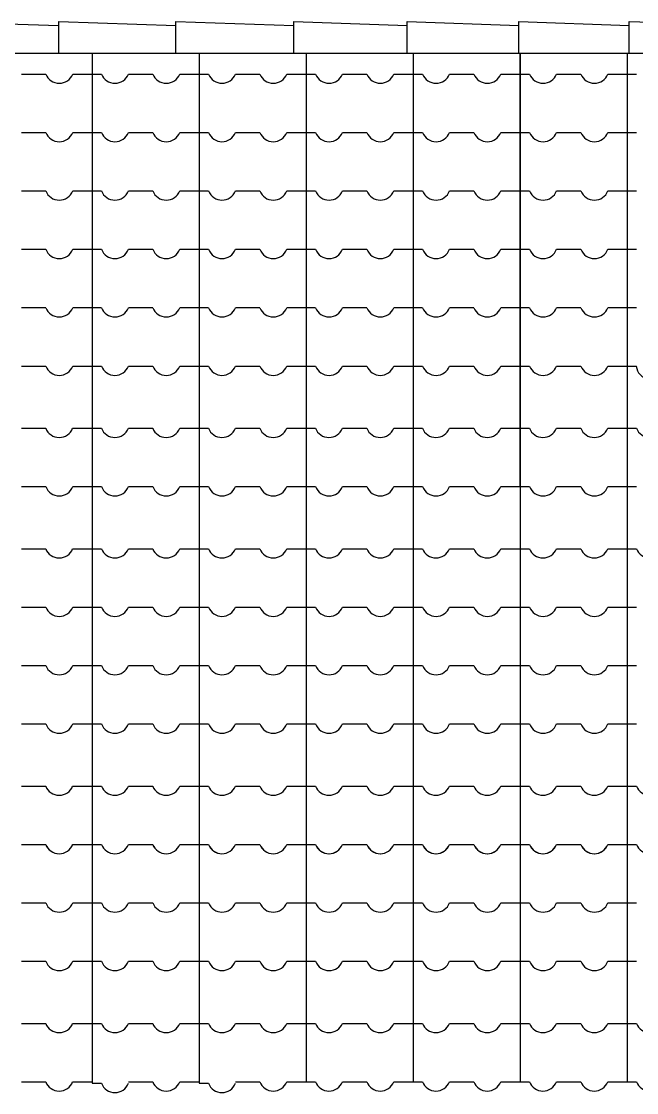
# Model space of a CAD drawing. Extents: x -29 to 75, y 16 to 65.
# Drawn here: x -14.983 to -13.719, y 55.57 to 57.77 of the extents above; entities that cross this region are included whole.
import ezdxf

# ---------------------------------------------------------------- set-up
doc = ezdxf.new("R2010")
doc.units = 0
doc.header["$MEASUREMENT"] = 0
doc.layers.add('CORTE', color=244, linetype='CONTINUOUS')
doc.layers.add('VISTAP', color=244, linetype='CONTINUOUS')

msp = doc.modelspace()

# ---------------------------------------------------------------- linework, layer by layer
at = {"layer": 'CORTE', "color": 1, "linetype": 'Continuous'}
for p, q in [((-14.8378, 57.7043), (-14.8378, 56.8144)), ((-14.6178, 57.7043), (-14.6178, 56.8144)), ((-14.3978, 57.7043), (-14.3978, 56.8144)), ((-14.1778, 57.7043), (-14.1778, 56.8144)), ((-13.9578, 57.7043), (-13.9578, 56.8144)), ((-13.9578, 57.7043), (-13.9578, 56.8144)), ((-13.9578, 57.7043), (-13.9578, 56.8144)), ((-13.9578, 57.7043), (-13.9578, 56.9421)), ((-13.7378, 57.7043), (-13.7378, 56.8144)), ((-14.9831, 57.6621), (-14.933, 57.6621)), ((-14.8776, 57.6621), (-14.8378, 57.6621)), ((-14.8378, 57.6621), (-14.8185, 57.6621)), ((-14.7631, 57.6621), (-14.713, 57.6621)), ((-14.6576, 57.6621), (-14.6178, 57.6621)), ((-14.6178, 57.6621), (-14.5985, 57.6621)), ((-14.5431, 57.6621), (-14.493, 57.6621)), ((-14.4376, 57.6621), (-14.3978, 57.6621)), ((-14.3978, 57.6621), (-14.3785, 57.6621)), ((-14.3231, 57.6621), (-14.273, 57.6621)), ((-14.2176, 57.6621), (-14.1778, 57.6621)), ((-14.1778, 57.6621), (-14.1585, 57.6621)), ((-14.1031, 57.6621), (-14.053, 57.6621)), ((-13.9976, 57.6621), (-13.9578, 57.6621)), ((-13.9976, 57.6621), (-13.9578, 57.6621)), ((-13.9578, 57.6621), (-13.9385, 57.6621)), ((-13.8831, 57.6621), (-13.833, 57.6621)), ((-13.7776, 57.6621), (-13.7378, 57.6621)), ((-13.7378, 57.6621), (-13.7185, 57.6621)), ((-14.9831, 57.5421), (-14.933, 57.5421)), ((-14.8776, 57.5421), (-14.8378, 57.5421)), ((-14.8378, 57.5421), (-14.8185, 57.5421)), ((-14.7631, 57.5421), (-14.713, 57.5421)), ((-14.6576, 57.5421), (-14.6178, 57.5421)), ((-14.6178, 57.5421), (-14.5985, 57.5421)), ((-14.5431, 57.5421), (-14.493, 57.5421)), ((-14.4376, 57.5421), (-14.3978, 57.5421)), ((-14.3978, 57.5421), (-14.3785, 57.5421)), ((-14.3231, 57.5421), (-14.273, 57.5421)), ((-14.2176, 57.5421), (-14.1778, 57.5421)), ((-14.1778, 57.5421), (-14.1585, 57.5421)), ((-14.1031, 57.5421), (-14.053, 57.5421)), ((-13.9976, 57.5421), (-13.9578, 57.5421)), ((-13.9976, 57.5421), (-13.9578, 57.5421)), ((-13.9578, 57.5421), (-13.9385, 57.5421)), ((-13.8831, 57.5421), (-13.833, 57.5421)), ((-13.7776, 57.5421), (-13.7378, 57.5421)), ((-13.7378, 57.5421), (-13.7185, 57.5421)), ((-14.9831, 57.4221), (-14.933, 57.4221)), ((-14.8776, 57.4221), (-14.8378, 57.4221)), ((-14.8378, 57.4221), (-14.8185, 57.4221)), ((-14.7631, 57.4221), (-14.713, 57.4221)), ((-14.6576, 57.4221), (-14.6178, 57.4221)), ((-14.6178, 57.4221), (-14.5985, 57.4221)), ((-14.5431, 57.4221), (-14.493, 57.4221)), ((-14.4376, 57.4221), (-14.3978, 57.4221)), ((-14.3978, 57.4221), (-14.3785, 57.4221)), ((-14.3231, 57.4221), (-14.273, 57.4221)), ((-14.2176, 57.4221), (-14.1778, 57.4221)), ((-14.1778, 57.4221), (-14.1585, 57.4221)), ((-14.1031, 57.4221), (-14.053, 57.4221)), ((-13.9976, 57.4221), (-13.9578, 57.4221)), ((-13.9976, 57.4221), (-13.9578, 57.4221)), ((-13.9578, 57.4221), (-13.9385, 57.4221)), ((-13.8831, 57.4221), (-13.833, 57.4221)), ((-13.7776, 57.4221), (-13.7378, 57.4221)), ((-13.7378, 57.4221), (-13.7185, 57.4221)), ((-14.9831, 57.3021), (-14.933, 57.3021)), ((-14.8776, 57.3021), (-14.8378, 57.3021)), ((-14.8378, 57.3021), (-14.8185, 57.3021)), ((-14.7631, 57.3021), (-14.713, 57.3021)), ((-14.6576, 57.3021), (-14.6178, 57.3021)), ((-14.6178, 57.3021), (-14.5985, 57.3021)), ((-14.5431, 57.3021), (-14.493, 57.3021)), ((-14.4376, 57.3021), (-14.3978, 57.3021)), ((-14.3978, 57.3021), (-14.3785, 57.3021)), ((-14.3231, 57.3021), (-14.273, 57.3021)), ((-14.2176, 57.3021), (-14.1778, 57.3021)), ((-14.1778, 57.3021), (-14.1585, 57.3021)), ((-14.1031, 57.3021), (-14.053, 57.3021)), ((-13.9976, 57.3021), (-13.9578, 57.3021)), ((-13.9976, 57.3021), (-13.9578, 57.3021)), ((-13.9578, 57.3021), (-13.9385, 57.3021)), ((-13.8831, 57.3021), (-13.833, 57.3021)), ((-13.7776, 57.3021), (-13.7378, 57.3021)), ((-13.7378, 57.3021), (-13.7185, 57.3021)), ((-14.9831, 57.1821), (-14.933, 57.1821)), ((-14.8776, 57.1821), (-14.8378, 57.1821)), ((-14.8378, 57.1821), (-14.8185, 57.1821)), ((-14.7631, 57.1821), (-14.713, 57.1821)), ((-14.6576, 57.1821), (-14.6178, 57.1821)), ((-14.6178, 57.1821), (-14.5985, 57.1821)), ((-14.5431, 57.1821), (-14.493, 57.1821)), ((-14.4376, 57.1821), (-14.3978, 57.1821)), ((-14.3978, 57.1821), (-14.3785, 57.1821)), ((-14.3231, 57.1821), (-14.273, 57.1821)), ((-14.2176, 57.1821), (-14.1778, 57.1821)), ((-14.1778, 57.1821), (-14.1585, 57.1821)), ((-14.1031, 57.1821), (-14.053, 57.1821)), ((-13.9976, 57.1821), (-13.9578, 57.1821)), ((-13.9976, 57.1821), (-13.9578, 57.1821)), ((-13.9578, 57.1821), (-13.9385, 57.1821)), ((-13.8831, 57.1821), (-13.833, 57.1821)), ((-13.7776, 57.1821), (-13.7378, 57.1821)), ((-13.7378, 57.1821), (-13.7185, 57.1821)), ((-14.9831, 57.0621), (-14.933, 57.0621)), ((-14.8776, 57.0621), (-14.8378, 57.0621)), ((-14.8378, 57.0621), (-14.8185, 57.0621)), ((-14.7631, 57.0621), (-14.713, 57.0621)), ((-14.6576, 57.0621), (-14.6178, 57.0621)), ((-14.6178, 57.0621), (-14.5985, 57.0621)), ((-14.5431, 57.0621), (-14.493, 57.0621)), ((-14.4376, 57.0621), (-14.3978, 57.0621)), ((-14.3978, 57.0621), (-14.3785, 57.0621)), ((-14.3231, 57.0621), (-14.273, 57.0621)), ((-14.2176, 57.0621), (-14.1778, 57.0621)), ((-14.1778, 57.0621), (-14.1585, 57.0621)), ((-14.1031, 57.0621), (-14.053, 57.0621)), ((-13.9976, 57.0621), (-13.9578, 57.0621)), ((-13.9976, 57.0621), (-13.9578, 57.0621)), ((-13.9578, 57.0621), (-13.9385, 57.0621)), ((-13.8831, 57.0621), (-13.833, 57.0621)), ((-13.7776, 57.0621), (-13.7378, 57.0621)), ((-13.7378, 57.0621), (-13.7185, 57.0621)), ((-14.9833, 56.9344), (-14.9332, 56.9344)), ((-14.8778, 56.9344), (-14.838, 56.9344)), ((-14.838, 56.9344), (-14.8187, 56.9344)), ((-14.7633, 56.9344), (-14.7132, 56.9344)), ((-14.6578, 56.9344), (-14.618, 56.9344)), ((-14.618, 56.9344), (-14.5987, 56.9344)), ((-14.5433, 56.9344), (-14.4932, 56.9344)), ((-14.4378, 56.9344), (-14.398, 56.9344)), ((-14.398, 56.9344), (-14.3787, 56.9344)), ((-14.3233, 56.9344), (-14.2732, 56.9344)), ((-14.2178, 56.9344), (-14.178, 56.9344)), ((-14.178, 56.9344), (-14.1587, 56.9344)), ((-14.1033, 56.9344), (-14.0532, 56.9344)), ((-13.9978, 56.9344), (-13.958, 56.9344)), ((-13.9978, 56.9344), (-13.958, 56.9344)), ((-13.958, 56.9344), (-13.9387, 56.9344)), ((-13.8833, 56.9344), (-13.8332, 56.9344)), ((-13.7778, 56.9344), (-13.738, 56.9344)), ((-13.738, 56.9344), (-13.7187, 56.9344)), ((-14.9831, 56.8144), (-14.933, 56.8144)), ((-14.9831, 56.8144), (-14.933, 56.8144)), ((-14.9831, 56.8144), (-14.933, 56.8144)), ((-14.8776, 56.8144), (-14.8378, 56.8144)), ((-14.8776, 56.8144), (-14.8378, 56.8144)), ((-14.8776, 56.8144), (-14.8378, 56.8144)), ((-14.8776, 56.8144), (-14.8378, 56.8144)), ((-14.8776, 56.8144), (-14.8378, 56.8144)), ((-14.8378, 56.8144), (-14.8378, 56.0792)), ((-14.8378, 56.8144), (-14.8185, 56.8144)), ((-14.8378, 56.8144), (-14.8185, 56.8144)), ((-14.7631, 56.8144), (-14.713, 56.8144)), ((-14.7631, 56.8144), (-14.713, 56.8144)), ((-14.7631, 56.8144), (-14.713, 56.8144)), ((-14.6576, 56.8144), (-14.6178, 56.8144)), ((-14.6576, 56.8144), (-14.6178, 56.8144)), ((-14.6576, 56.8144), (-14.6178, 56.8144)), ((-14.6576, 56.8144), (-14.6178, 56.8144)), ((-14.6576, 56.8144), (-14.6178, 56.8144)), ((-14.6178, 56.8144), (-14.6178, 56.0792)), ((-14.6178, 56.8144), (-14.5985, 56.8144)), ((-14.6178, 56.8144), (-14.5985, 56.8144)), ((-14.5431, 56.8144), (-14.493, 56.8144)), ((-14.5431, 56.8144), (-14.493, 56.8144)), ((-14.5431, 56.8144), (-14.493, 56.8144)), ((-14.4376, 56.8144), (-14.3978, 56.8144)), ((-14.4376, 56.8144), (-14.3978, 56.8144)), ((-14.4376, 56.8144), (-14.3978, 56.8144)), ((-14.4376, 56.8144), (-14.3978, 56.8144)), ((-14.4376, 56.8144), (-14.3978, 56.8144)), ((-14.3978, 56.8144), (-14.3978, 56.0792)), ((-14.3978, 56.8144), (-14.3785, 56.8144)), ((-14.3978, 56.8144), (-14.3785, 56.8144)), ((-14.3978, 56.8144), (-14.3785, 56.8144)), ((-14.3978, 56.8144), (-14.3785, 56.8144)), ((-14.3978, 56.8144), (-14.3785, 56.8144)), ((-14.3231, 56.8144), (-14.273, 56.8144)), ((-14.3231, 56.8144), (-14.273, 56.8144)), ((-14.3231, 56.8144), (-14.273, 56.8144)), ((-14.2176, 56.8144), (-14.1778, 56.8144)), ((-14.2176, 56.8144), (-14.1778, 56.8144)), ((-14.2176, 56.8144), (-14.1778, 56.8144)), ((-14.1778, 56.8144), (-14.1778, 56.0792)), ((-14.1778, 56.8144), (-14.1585, 56.8144)), ((-14.1778, 56.8144), (-14.1585, 56.8144)), ((-14.1778, 56.8144), (-14.1585, 56.8144)), ((-14.1031, 56.8144), (-14.053, 56.8144)), ((-13.9976, 56.8144), (-13.9578, 56.8144)), ((-13.9976, 56.8144), (-13.9578, 56.8144)), ((-13.9976, 56.8144), (-13.9578, 56.8144)), ((-13.9976, 56.8144), (-13.9578, 56.8144)), ((-13.9976, 56.8144), (-13.9578, 56.8144)), ((-13.9976, 56.8144), (-13.9578, 56.8144)), ((-13.9976, 56.8144), (-13.9578, 56.8144)), ((-13.9578, 56.8144), (-13.9578, 56.0792)), ((-13.9578, 56.8144), (-13.9385, 56.8144)), ((-13.9578, 56.8144), (-13.9385, 56.8144)), ((-13.9578, 56.8144), (-13.9385, 56.8144)), ((-13.8831, 56.8144), (-13.833, 56.8144)), ((-13.8831, 56.8144), (-13.833, 56.8144)), ((-13.7776, 56.8144), (-13.7378, 56.8144)), ((-13.7776, 56.8144), (-13.7378, 56.8144)), ((-13.7378, 56.8144), (-13.7378, 56.0792)), ((-13.7378, 56.8144), (-13.7185, 56.8144)), ((-13.7378, 56.8144), (-13.7185, 56.8144)), ((-14.9833, 56.6868), (-14.9332, 56.6868)), ((-14.8778, 56.6868), (-14.838, 56.6868)), ((-14.838, 56.6868), (-14.8187, 56.6868)), ((-14.7633, 56.6868), (-14.7132, 56.6868)), ((-14.6578, 56.6868), (-14.618, 56.6868)), ((-14.618, 56.6868), (-14.5987, 56.6868)), ((-14.5433, 56.6868), (-14.4932, 56.6868)), ((-14.4378, 56.6868), (-14.398, 56.6868)), ((-14.398, 56.6868), (-14.3787, 56.6868)), ((-14.3233, 56.6868), (-14.2732, 56.6868)), ((-14.2178, 56.6868), (-14.178, 56.6868)), ((-14.178, 56.6868), (-14.1587, 56.6868)), ((-14.1033, 56.6868), (-14.0532, 56.6868)), ((-13.9978, 56.6868), (-13.958, 56.6868)), ((-13.9978, 56.6868), (-13.958, 56.6868)), ((-13.9978, 56.6868), (-13.958, 56.6868)), ((-13.958, 56.6868), (-13.9387, 56.6868)), ((-13.9578, 56.6887), (-13.9578, 56.0792)), ((-13.8833, 56.6868), (-13.8332, 56.6868)), ((-13.7778, 56.6868), (-13.738, 56.6868)), ((-13.738, 56.6868), (-13.7187, 56.6868)), ((-14.9831, 56.5668), (-14.933, 56.5668)), ((-14.9831, 56.5668), (-14.933, 56.5668)), ((-14.8776, 56.5668), (-14.8378, 56.5668)), ((-14.8776, 56.5668), (-14.8378, 56.5668)), ((-14.8378, 56.5668), (-14.8185, 56.5668)), ((-14.8378, 56.5668), (-14.8185, 56.5668)), ((-14.7631, 56.5668), (-14.713, 56.5668)), ((-14.7631, 56.5668), (-14.713, 56.5668)), ((-14.6576, 56.5668), (-14.6178, 56.5668)), ((-14.6576, 56.5668), (-14.6178, 56.5668)), ((-14.6178, 56.5668), (-14.5985, 56.5668)), ((-14.6178, 56.5668), (-14.5985, 56.5668)), ((-14.5431, 56.5668), (-14.493, 56.5668)), ((-14.5431, 56.5668), (-14.493, 56.5668)), ((-14.4376, 56.5668), (-14.3978, 56.5668)), ((-14.4376, 56.5668), (-14.3978, 56.5668)), ((-14.3978, 56.5668), (-14.3785, 56.5668)), ((-14.3978, 56.5668), (-14.3785, 56.5668)), ((-14.3231, 56.5668), (-14.273, 56.5668)), ((-14.3231, 56.5668), (-14.273, 56.5668)), ((-14.2176, 56.5668), (-14.1778, 56.5668)), ((-14.2176, 56.5668), (-14.1778, 56.5668)), ((-14.1778, 56.5668), (-14.1585, 56.5668)), ((-14.1778, 56.5668), (-14.1585, 56.5668)), ((-14.1031, 56.5668), (-14.053, 56.5668)), ((-14.1031, 56.5668), (-14.053, 56.5668)), ((-13.9976, 56.5668), (-13.9578, 56.5668)), ((-13.9976, 56.5668), (-13.9578, 56.5668)), ((-13.9976, 56.5668), (-13.9578, 56.5668)), ((-13.9976, 56.5668), (-13.9578, 56.5668)), ((-13.9976, 56.5668), (-13.9578, 56.5668)), ((-13.9976, 56.5668), (-13.9578, 56.5668)), ((-13.9578, 56.5668), (-13.9385, 56.5668)), ((-13.9578, 56.5668), (-13.9385, 56.5668)), ((-13.9578, 56.5668), (-13.9385, 56.5668)), ((-13.9578, 56.5668), (-13.9385, 56.5668)), ((-13.9578, 56.5668), (-13.9385, 56.5668)), ((-13.9578, 56.5668), (-13.9385, 56.5668)), ((-13.8831, 56.5668), (-13.833, 56.5668)), ((-13.8831, 56.5668), (-13.833, 56.5668)), ((-13.7776, 56.5668), (-13.7378, 56.5668)), ((-13.7776, 56.5668), (-13.7378, 56.5668)), ((-13.7378, 56.5668), (-13.7185, 56.5668)), ((-13.7378, 56.5668), (-13.7185, 56.5668)), ((-14.9831, 56.4468), (-14.933, 56.4468)), ((-14.8776, 56.4468), (-14.8378, 56.4468)), ((-14.8378, 56.4468), (-14.8185, 56.4468)), ((-14.7631, 56.4468), (-14.713, 56.4468)), ((-14.6576, 56.4468), (-14.6178, 56.4468)), ((-14.6178, 56.4468), (-14.5985, 56.4468)), ((-14.5431, 56.4468), (-14.493, 56.4468)), ((-14.4376, 56.4468), (-14.3978, 56.4468)), ((-14.3978, 56.4468), (-14.3785, 56.4468)), ((-14.3231, 56.4468), (-14.273, 56.4468)), ((-14.2176, 56.4468), (-14.1778, 56.4468)), ((-14.1778, 56.4468), (-14.1585, 56.4468)), ((-14.1031, 56.4468), (-14.053, 56.4468)), ((-13.9976, 56.4468), (-13.9578, 56.4468)), ((-13.9976, 56.4468), (-13.9578, 56.4468)), ((-13.9976, 56.4468), (-13.9578, 56.4468)), ((-13.9578, 56.4468), (-13.9385, 56.4468)), ((-13.9578, 56.4468), (-13.9385, 56.4468)), ((-13.9578, 56.4468), (-13.9385, 56.4468)), ((-13.8831, 56.4468), (-13.833, 56.4468)), ((-13.7776, 56.4468), (-13.7378, 56.4468)), ((-13.7378, 56.4468), (-13.7185, 56.4468)), ((-14.9831, 56.3268), (-14.933, 56.3268)), ((-14.8776, 56.3268), (-14.8378, 56.3268)), ((-14.8378, 56.3268), (-14.8185, 56.3268)), ((-14.7631, 56.3268), (-14.713, 56.3268)), ((-14.6576, 56.3268), (-14.6178, 56.3268)), ((-14.6178, 56.3268), (-14.5985, 56.3268)), ((-14.5431, 56.3268), (-14.493, 56.3268)), ((-14.4376, 56.3268), (-14.3978, 56.3268)), ((-14.3978, 56.3268), (-14.3785, 56.3268)), ((-14.3231, 56.3268), (-14.273, 56.3268)), ((-14.2176, 56.3268), (-14.1778, 56.3268)), ((-14.1778, 56.3268), (-14.1585, 56.3268)), ((-14.1031, 56.3268), (-14.053, 56.3268)), ((-13.9976, 56.3268), (-13.9578, 56.3268)), ((-13.9976, 56.3268), (-13.9578, 56.3268)), ((-13.9976, 56.3268), (-13.9578, 56.3268)), ((-13.9578, 56.3268), (-13.9385, 56.3268)), ((-13.9578, 56.3268), (-13.9385, 56.3268)), ((-13.9578, 56.3268), (-13.9385, 56.3268)), ((-13.8831, 56.3268), (-13.833, 56.3268)), ((-13.7776, 56.3268), (-13.7378, 56.3268)), ((-13.7378, 56.3268), (-13.7185, 56.3268)), ((-14.9833, 56.1992), (-14.9332, 56.1992)), ((-14.8778, 56.1992), (-14.838, 56.1992)), ((-14.838, 56.1992), (-14.8187, 56.1992)), ((-14.7633, 56.1992), (-14.7132, 56.1992)), ((-14.6578, 56.1992), (-14.618, 56.1992)), ((-14.618, 56.1992), (-14.5987, 56.1992)), ((-14.5433, 56.1992), (-14.4932, 56.1992)), ((-14.4378, 56.1992), (-14.398, 56.1992)), ((-14.398, 56.1992), (-14.3787, 56.1992)), ((-14.3233, 56.1992), (-14.2732, 56.1992)), ((-14.2178, 56.1992), (-14.178, 56.1992)), ((-14.178, 56.1992), (-14.1587, 56.1992)), ((-14.1033, 56.1992), (-14.0532, 56.1992)), ((-13.9978, 56.1992), (-13.958, 56.1992)), ((-13.9978, 56.1992), (-13.958, 56.1992)), ((-13.9978, 56.1992), (-13.958, 56.1992)), ((-13.958, 56.1992), (-13.9387, 56.1992)), ((-13.958, 56.1992), (-13.9387, 56.1992)), ((-13.958, 56.1992), (-13.9387, 56.1992)), ((-13.8833, 56.1992), (-13.8332, 56.1992)), ((-13.7778, 56.1992), (-13.738, 56.1992)), ((-13.738, 56.1992), (-13.7187, 56.1992)), ((-14.9833, 56.0792), (-14.9332, 56.0792)), ((-14.9831, 56.0792), (-14.933, 56.0792)), ((-14.8778, 56.0792), (-14.838, 56.0792)), ((-14.8776, 56.0792), (-14.8378, 56.0792)), ((-14.838, 56.0792), (-14.8187, 56.0792)), ((-14.8378, 56.0792), (-14.8185, 56.0792)), ((-14.8378, 56.0792), (-14.8378, 55.5916)), ((-14.7633, 56.0792), (-14.7132, 56.0792)), ((-14.7631, 56.0792), (-14.713, 56.0792)), ((-14.6578, 56.0792), (-14.618, 56.0792)), ((-14.6576, 56.0792), (-14.6178, 56.0792)), ((-14.618, 56.0792), (-14.5987, 56.0792)), ((-14.6178, 56.0792), (-14.5985, 56.0792)), ((-14.6178, 56.0792), (-14.6178, 55.5916)), ((-14.5433, 56.0792), (-14.4932, 56.0792)), ((-14.5431, 56.0792), (-14.493, 56.0792)), ((-14.4378, 56.0792), (-14.398, 56.0792)), ((-14.4376, 56.0792), (-14.3978, 56.0792)), ((-14.398, 56.0792), (-14.3787, 56.0792)), ((-14.3978, 56.0792), (-14.3785, 56.0792)), ((-14.3978, 56.0792), (-14.3978, 55.5916)), ((-14.3233, 56.0792), (-14.2732, 56.0792)), ((-14.3231, 56.0792), (-14.273, 56.0792)), ((-14.2178, 56.0792), (-14.178, 56.0792)), ((-14.2176, 56.0792), (-14.1778, 56.0792)), ((-14.178, 56.0792), (-14.1587, 56.0792)), ((-14.1778, 56.0792), (-14.1585, 56.0792)), ((-14.1778, 56.0792), (-14.1778, 55.5916)), ((-14.1033, 56.0792), (-14.0532, 56.0792)), ((-14.1031, 56.0792), (-14.053, 56.0792)), ((-13.9978, 56.0792), (-13.958, 56.0792)), ((-13.9978, 56.0792), (-13.958, 56.0792)), ((-13.9978, 56.0792), (-13.958, 56.0792)), ((-13.9976, 56.0792), (-13.9578, 56.0792)), ((-13.9976, 56.0792), (-13.9578, 56.0792)), ((-13.9976, 56.0792), (-13.9578, 56.0792)), ((-13.958, 56.0792), (-13.9387, 56.0792)), ((-13.958, 56.0792), (-13.9387, 56.0792)), ((-13.958, 56.0792), (-13.9387, 56.0792)), ((-13.9578, 56.0792), (-13.9385, 56.0792)), ((-13.9578, 56.0792), (-13.9385, 56.0792)), ((-13.9578, 56.0792), (-13.9385, 56.0792)), ((-13.9578, 56.0792), (-13.9578, 55.5916)), ((-13.9578, 56.0792), (-13.9578, 55.5916)), ((-13.9578, 56.0792), (-13.9578, 55.5916)), ((-13.8833, 56.0792), (-13.8332, 56.0792)), ((-13.8831, 56.0792), (-13.833, 56.0792)), ((-13.7778, 56.0792), (-13.738, 56.0792)), ((-13.7776, 56.0792), (-13.7378, 56.0792)), ((-13.738, 56.0792), (-13.7187, 56.0792)), ((-13.7378, 56.0792), (-13.7185, 56.0792)), ((-13.7378, 56.0792), (-13.7378, 55.5916)), ((-14.8378, 55.9914), (-14.8378, 55.5885)), ((-14.6178, 55.9914), (-14.6178, 55.5885)), ((-14.3978, 55.9914), (-14.3978, 55.5916)), ((-14.1778, 55.9914), (-14.1778, 55.5916)), ((-14.9831, 55.9592), (-14.933, 55.9592)), ((-14.8776, 55.9592), (-14.8378, 55.9592)), ((-14.8378, 55.9592), (-14.8185, 55.9592)), ((-14.7631, 55.9592), (-14.713, 55.9592)), ((-14.6576, 55.9592), (-14.6178, 55.9592)), ((-14.6178, 55.9592), (-14.5985, 55.9592)), ((-14.5431, 55.9592), (-14.493, 55.9592)), ((-14.4376, 55.9592), (-14.3978, 55.9592)), ((-14.3978, 55.9592), (-14.3785, 55.9592)), ((-14.3231, 55.9592), (-14.273, 55.9592)), ((-14.2176, 55.9592), (-14.1778, 55.9592)), ((-14.1778, 55.9592), (-14.1585, 55.9592)), ((-14.1031, 55.9592), (-14.053, 55.9592)), ((-13.9976, 55.9592), (-13.9578, 55.9592)), ((-13.9976, 55.9592), (-13.9578, 55.9592)), ((-13.9976, 55.9592), (-13.9578, 55.9592)), ((-13.9578, 55.9592), (-13.9385, 55.9592)), ((-13.9578, 55.9592), (-13.9385, 55.9592)), ((-13.9578, 55.9592), (-13.9385, 55.9592)), ((-13.8831, 55.9592), (-13.833, 55.9592)), ((-13.7776, 55.9592), (-13.7378, 55.9592)), ((-13.7378, 55.9592), (-13.7185, 55.9592)), ((-14.9831, 55.8392), (-14.933, 55.8392)), ((-14.8776, 55.8392), (-14.8378, 55.8392)), ((-14.8378, 55.8392), (-14.8185, 55.8392)), ((-14.7631, 55.8392), (-14.713, 55.8392)), ((-14.6576, 55.8392), (-14.6178, 55.8392)), ((-14.6178, 55.8392), (-14.5985, 55.8392)), ((-14.5431, 55.8392), (-14.493, 55.8392)), ((-14.4376, 55.8392), (-14.3978, 55.8392)), ((-14.3978, 55.8392), (-14.3785, 55.8392)), ((-14.3231, 55.8392), (-14.273, 55.8392)), ((-14.2176, 55.8392), (-14.1778, 55.8392)), ((-14.1778, 55.8392), (-14.1585, 55.8392)), ((-14.1031, 55.8392), (-14.053, 55.8392)), ((-13.9976, 55.8392), (-13.9578, 55.8392)), ((-13.9976, 55.8392), (-13.9578, 55.8392)), ((-13.9976, 55.8392), (-13.9578, 55.8392)), ((-13.9578, 55.8392), (-13.9385, 55.8392)), ((-13.9578, 55.8392), (-13.9385, 55.8392)), ((-13.9578, 55.8392), (-13.9385, 55.8392)), ((-13.8831, 55.8392), (-13.833, 55.8392)), ((-13.7776, 55.8392), (-13.7378, 55.8392)), ((-13.7378, 55.8392), (-13.7185, 55.8392)), ((-14.9833, 55.7116), (-14.9332, 55.7116)), ((-14.8778, 55.7116), (-14.838, 55.7116)), ((-14.838, 55.7116), (-14.8187, 55.7116)), ((-14.7633, 55.7116), (-14.7132, 55.7116)), ((-14.6578, 55.7116), (-14.618, 55.7116)), ((-14.618, 55.7116), (-14.5987, 55.7116)), ((-14.5433, 55.7116), (-14.4932, 55.7116)), ((-14.4378, 55.7116), (-14.398, 55.7116)), ((-14.398, 55.7116), (-14.3787, 55.7116)), ((-14.3233, 55.7116), (-14.2732, 55.7116)), ((-14.2178, 55.7116), (-14.178, 55.7116)), ((-14.178, 55.7116), (-14.1587, 55.7116)), ((-14.1033, 55.7116), (-14.0532, 55.7116)), ((-13.9978, 55.7116), (-13.958, 55.7116)), ((-13.9978, 55.7116), (-13.958, 55.7116)), ((-13.9978, 55.7116), (-13.958, 55.7116)), ((-13.958, 55.7116), (-13.9387, 55.7116)), ((-13.958, 55.7116), (-13.9387, 55.7116)), ((-13.958, 55.7116), (-13.9387, 55.7116)), ((-13.8833, 55.7116), (-13.8332, 55.7116)), ((-13.7778, 55.7116), (-13.738, 55.7116)), ((-13.738, 55.7116), (-13.7187, 55.7116)), ((-14.9833, 55.5916), (-14.9332, 55.5916)), ((-14.8778, 55.5916), (-14.838, 55.5916)), ((-14.7633, 55.5916), (-14.7132, 55.5916)), ((-14.6578, 55.5916), (-14.618, 55.5916)), ((-14.5433, 55.5916), (-14.4932, 55.5916)), ((-14.4378, 55.5916), (-14.398, 55.5916)), ((-14.398, 55.5916), (-14.3787, 55.5916)), ((-14.3233, 55.5916), (-14.2732, 55.5916)), ((-14.2178, 55.5916), (-14.178, 55.5916)), ((-14.178, 55.5916), (-14.1587, 55.5916)), ((-14.1033, 55.5916), (-14.0532, 55.5916)), ((-13.9978, 55.5916), (-13.958, 55.5916)), ((-13.958, 55.5916), (-13.9387, 55.5916)), ((-13.8833, 55.5916), (-13.8332, 55.5916)), ((-13.7778, 55.5916), (-13.738, 55.5916)), ((-13.7382, 55.5916), (-13.7189, 55.5916)), ((-14.838, 55.5885), (-14.8187, 55.5885)), ((-14.618, 55.5885), (-14.5987, 55.5885))]:
    msp.add_line(p, q, dxfattribs=at)
for centre, radius, start, end in [((-14.9053, 57.6727), 0.0297, 201.0517, 338.9483), ((-14.7908, 57.6727), 0.0297, 201.0517, 338.9483), ((-14.6853, 57.6727), 0.0297, 201.0517, 338.9483), ((-14.5708, 57.6727), 0.0297, 201.0517, 338.9483), ((-14.4653, 57.6727), 0.0297, 201.0517, 338.9483), ((-14.3508, 57.6727), 0.0297, 201.0517, 338.9483), ((-14.2453, 57.6727), 0.0297, 201.0517, 338.9483), ((-14.1308, 57.6727), 0.0297, 201.0517, 338.9483), ((-14.0253, 57.6727), 0.0297, 201.0517, 338.9483), ((-13.9108, 57.6727), 0.0297, 201.0517, 338.9483), ((-13.8053, 57.6727), 0.0297, 201.0517, 338.9483), ((-14.9053, 57.5527), 0.0297, 201.0517, 338.9483), ((-14.7908, 57.5527), 0.0297, 201.0517, 338.9483), ((-14.6853, 57.5527), 0.0297, 201.0517, 338.9483), ((-14.5708, 57.5527), 0.0297, 201.0517, 338.9483), ((-14.4653, 57.5527), 0.0297, 201.0517, 338.9483), ((-14.3508, 57.5527), 0.0297, 201.0517, 338.9483), ((-14.2453, 57.5527), 0.0297, 201.0517, 338.9483), ((-14.1308, 57.5527), 0.0297, 201.0517, 338.9483), ((-14.0253, 57.5527), 0.0297, 201.0517, 338.9483), ((-13.9108, 57.5527), 0.0297, 201.0517, 338.9483), ((-13.8053, 57.5527), 0.0297, 201.0517, 338.9483), ((-14.9053, 57.4327), 0.0297, 201.0517, 338.9483), ((-14.7908, 57.4327), 0.0297, 201.0517, 338.9483), ((-14.6853, 57.4327), 0.0297, 201.0517, 338.9483), ((-14.5708, 57.4327), 0.0297, 201.0517, 338.9483), ((-14.4653, 57.4327), 0.0297, 201.0517, 338.9483), ((-14.3508, 57.4327), 0.0297, 201.0517, 338.9483), ((-14.2453, 57.4327), 0.0297, 201.0517, 338.9483), ((-14.1308, 57.4327), 0.0297, 201.0517, 338.9483), ((-14.0253, 57.4327), 0.0297, 201.0517, 338.9483), ((-13.9108, 57.4327), 0.0297, 201.0517, 338.9483), ((-13.8053, 57.4327), 0.0297, 201.0517, 338.9483), ((-14.9053, 57.3127), 0.0297, 201.0517, 338.9483), ((-14.7908, 57.3127), 0.0297, 201.0517, 338.9483), ((-14.6853, 57.3127), 0.0297, 201.0517, 338.9483), ((-14.5708, 57.3127), 0.0297, 201.0517, 338.9483), ((-14.4653, 57.3127), 0.0297, 201.0517, 338.9483), ((-14.3508, 57.3127), 0.0297, 201.0517, 338.9483), ((-14.2453, 57.3127), 0.0297, 201.0517, 338.9483), ((-14.1308, 57.3127), 0.0297, 201.0517, 338.9483), ((-14.0253, 57.3127), 0.0297, 201.0517, 338.9483), ((-13.9108, 57.3127), 0.0297, 201.0517, 338.9483), ((-13.8053, 57.3127), 0.0297, 201.0517, 338.9483), ((-14.9053, 57.1927), 0.0297, 201.0517, 338.9483), ((-14.7908, 57.1927), 0.0297, 201.0517, 338.9483), ((-14.6853, 57.1927), 0.0297, 201.0517, 338.9483), ((-14.5708, 57.1927), 0.0297, 201.0517, 338.9483), ((-14.4653, 57.1927), 0.0297, 201.0517, 338.9483), ((-14.3508, 57.1927), 0.0297, 201.0517, 338.9483), ((-14.2453, 57.1927), 0.0297, 201.0517, 338.9483), ((-14.1308, 57.1927), 0.0297, 201.0517, 338.9483), ((-14.0253, 57.1927), 0.0297, 201.0517, 338.9483), ((-13.9108, 57.1927), 0.0297, 201.0517, 338.9483), ((-13.8053, 57.1927), 0.0297, 201.0517, 338.9483), ((-14.9053, 57.0727), 0.0297, 201.0517, 338.9483), ((-14.7908, 57.0727), 0.0297, 201.0517, 338.9483), ((-14.6853, 57.0727), 0.0297, 201.0517, 338.9483), ((-14.5708, 57.0727), 0.0297, 201.0517, 338.9483), ((-14.4653, 57.0727), 0.0297, 201.0517, 338.9483), ((-14.3508, 57.0727), 0.0297, 201.0517, 338.9483), ((-14.2453, 57.0727), 0.0297, 201.0517, 338.9483), ((-14.1308, 57.0727), 0.0297, 201.0517, 338.9483), ((-14.0253, 57.0727), 0.0297, 201.0517, 338.9483), ((-13.9108, 57.0727), 0.0297, 201.0517, 338.9483), ((-13.8053, 57.0727), 0.0297, 201.0517, 338.9483), ((-13.6903, 57.0644), 0.0289, 184.6744, 339.9327), ((-14.9055, 56.9451), 0.0297, 201.0517, 338.9483), ((-14.791, 56.9451), 0.0297, 201.0517, 338.9483), ((-14.6855, 56.9451), 0.0297, 201.0517, 338.9483), ((-14.571, 56.9451), 0.0297, 201.0517, 338.9483), ((-14.4655, 56.9451), 0.0297, 201.0517, 338.9483), ((-14.351, 56.9451), 0.0297, 201.0517, 338.9483), ((-14.2455, 56.9451), 0.0297, 201.0517, 338.9483), ((-14.131, 56.9451), 0.0297, 201.0517, 338.9483), ((-14.0255, 56.9451), 0.0297, 201.0517, 338.9483), ((-13.911, 56.9451), 0.0297, 201.0517, 338.9483), ((-13.8055, 56.9451), 0.0297, 201.0517, 338.9483), ((-13.691, 56.9451), 0.0297, 201.0517, 338.9483), ((-14.9053, 56.8251), 0.0297, 201.0517, 338.9483), ((-14.9053, 56.8251), 0.0297, 201.0517, 338.9483), ((-14.9053, 56.8251), 0.0297, 201.0517, 338.9483), ((-14.7908, 56.8251), 0.0297, 201.0517, 338.9483), ((-14.7908, 56.8251), 0.0297, 201.0517, 338.9483), ((-14.7908, 56.8251), 0.0297, 201.0517, 338.9483), ((-14.6853, 56.8251), 0.0297, 201.0517, 338.9483), ((-14.6853, 56.8251), 0.0297, 201.0517, 338.9483), ((-14.6853, 56.8251), 0.0297, 201.0517, 338.9483), ((-14.5708, 56.8251), 0.0297, 201.0517, 338.9483), ((-14.5708, 56.8251), 0.0297, 201.0517, 338.9483), ((-14.5708, 56.8251), 0.0297, 201.0517, 338.9483), ((-14.4653, 56.8251), 0.0297, 201.0517, 338.9483), ((-14.4653, 56.8251), 0.0297, 201.0517, 338.9483), ((-14.4653, 56.8251), 0.0297, 201.0517, 338.9483), ((-14.3508, 56.8251), 0.0297, 201.0517, 338.9483), ((-14.3508, 56.8251), 0.0297, 201.0517, 338.9483), ((-14.3508, 56.8251), 0.0297, 201.0517, 338.9483), ((-14.3508, 56.8251), 0.0297, 201.0517, 338.9483), ((-14.3508, 56.8251), 0.0297, 201.0517, 338.9483), ((-14.2453, 56.8251), 0.0297, 201.0517, 338.9483), ((-14.2453, 56.8251), 0.0297, 201.0517, 338.9483), ((-14.2453, 56.8251), 0.0297, 201.0517, 338.9483), ((-14.1308, 56.8251), 0.0297, 201.0517, 338.9483), ((-14.1308, 56.8251), 0.0297, 201.0517, 338.9483), ((-14.1308, 56.8251), 0.0297, 201.0517, 338.9483), ((-14.0253, 56.8251), 0.0297, 201.0517, 338.9483), ((-13.9108, 56.8251), 0.0297, 201.0517, 338.9483), ((-13.9108, 56.8251), 0.0297, 201.0517, 338.9483), ((-13.8053, 56.8251), 0.0297, 201.0517, 338.9483), ((-13.8053, 56.8251), 0.0297, 201.0517, 338.9483), ((-14.9055, 56.6975), 0.0297, 201.0517, 338.9483), ((-14.791, 56.6975), 0.0297, 201.0517, 338.9483), ((-14.6855, 56.6975), 0.0297, 201.0517, 338.9483), ((-14.571, 56.6975), 0.0297, 201.0517, 338.9483), ((-14.4655, 56.6975), 0.0297, 201.0517, 338.9483), ((-14.351, 56.6975), 0.0297, 201.0517, 338.9483), ((-14.2455, 56.6975), 0.0297, 201.0517, 338.9483), ((-14.131, 56.6975), 0.0297, 201.0517, 338.9483), ((-14.0255, 56.6975), 0.0297, 201.0517, 338.9483), ((-13.911, 56.6975), 0.0297, 201.0517, 338.9483), ((-13.8055, 56.6975), 0.0297, 201.0517, 338.9483), ((-13.691, 56.6975), 0.0297, 201.0517, 338.9483), ((-14.9053, 56.5775), 0.0297, 201.0517, 338.9483), ((-14.9053, 56.5775), 0.0297, 201.0517, 338.9483), ((-14.7908, 56.5775), 0.0297, 201.0517, 338.9483), ((-14.7908, 56.5775), 0.0297, 201.0517, 338.9483), ((-14.6853, 56.5775), 0.0297, 201.0517, 338.9483), ((-14.6853, 56.5775), 0.0297, 201.0517, 338.9483), ((-14.5708, 56.5775), 0.0297, 201.0517, 338.9483), ((-14.5708, 56.5775), 0.0297, 201.0517, 338.9483), ((-14.4653, 56.5775), 0.0297, 201.0517, 338.9483), ((-14.4653, 56.5775), 0.0297, 201.0517, 338.9483), ((-14.3508, 56.5775), 0.0297, 201.0517, 338.9483), ((-14.3508, 56.5775), 0.0297, 201.0517, 338.9483), ((-14.2453, 56.5775), 0.0297, 201.0517, 338.9483), ((-14.2453, 56.5775), 0.0297, 201.0517, 338.9483), ((-14.1308, 56.5775), 0.0297, 201.0517, 338.9483), ((-14.1308, 56.5775), 0.0297, 201.0517, 338.9483), ((-14.0253, 56.5775), 0.0297, 201.0517, 338.9483), ((-14.0253, 56.5775), 0.0297, 201.0517, 338.9483), ((-13.9108, 56.5775), 0.0297, 201.0517, 338.9483), ((-13.9108, 56.5775), 0.0297, 201.0517, 338.9483), ((-13.8053, 56.5775), 0.0297, 201.0517, 338.9483), ((-13.8053, 56.5775), 0.0297, 201.0517, 338.9483), ((-14.9053, 56.4575), 0.0297, 201.0517, 338.9483), ((-14.7908, 56.4575), 0.0297, 201.0517, 338.9483), ((-14.6853, 56.4575), 0.0297, 201.0517, 338.9483), ((-14.5708, 56.4575), 0.0297, 201.0517, 338.9483), ((-14.4653, 56.4575), 0.0297, 201.0517, 338.9483), ((-14.3508, 56.4575), 0.0297, 201.0517, 338.9483), ((-14.2453, 56.4575), 0.0297, 201.0517, 338.9483), ((-14.1308, 56.4575), 0.0297, 201.0517, 338.9483), ((-14.0253, 56.4575), 0.0297, 201.0517, 338.9483), ((-13.9108, 56.4575), 0.0297, 201.0517, 338.9483), ((-13.8053, 56.4575), 0.0297, 201.0517, 338.9483), ((-14.9053, 56.3375), 0.0297, 201.0517, 338.9483), ((-14.7908, 56.3375), 0.0297, 201.0517, 338.9483), ((-14.6853, 56.3375), 0.0297, 201.0517, 338.9483), ((-14.5708, 56.3375), 0.0297, 201.0517, 338.9483), ((-14.4653, 56.3375), 0.0297, 201.0517, 338.9483), ((-14.3508, 56.3375), 0.0297, 201.0517, 338.9483), ((-14.2453, 56.3375), 0.0297, 201.0517, 338.9483), ((-14.1308, 56.3375), 0.0297, 201.0517, 338.9483), ((-14.0253, 56.3375), 0.0297, 201.0517, 338.9483), ((-13.9108, 56.3375), 0.0297, 201.0517, 338.9483), ((-13.8053, 56.3375), 0.0297, 201.0517, 338.9483), ((-14.9055, 56.2099), 0.0297, 201.0517, 338.9483), ((-14.791, 56.2099), 0.0297, 201.0517, 338.9483), ((-14.6855, 56.2099), 0.0297, 201.0517, 338.9483), ((-14.571, 56.2099), 0.0297, 201.0517, 338.9483), ((-14.4655, 56.2099), 0.0297, 201.0517, 338.9483), ((-14.351, 56.2099), 0.0297, 201.0517, 338.9483), ((-14.2455, 56.2099), 0.0297, 201.0517, 338.9483), ((-14.131, 56.2099), 0.0297, 201.0517, 338.9483), ((-14.0255, 56.2099), 0.0297, 201.0517, 338.9483), ((-13.911, 56.2099), 0.0297, 201.0517, 338.9483), ((-13.8055, 56.2099), 0.0297, 201.0517, 338.9483), ((-13.691, 56.2099), 0.0297, 201.0517, 338.9483), ((-14.9055, 56.0899), 0.0297, 201.0517, 338.9483), ((-14.9053, 56.0899), 0.0297, 201.0517, 338.9483), ((-14.791, 56.0899), 0.0297, 201.0517, 338.9483), ((-14.7908, 56.0899), 0.0297, 201.0517, 338.9483), ((-14.6855, 56.0899), 0.0297, 201.0517, 338.9483), ((-14.6853, 56.0899), 0.0297, 201.0517, 338.9483), ((-14.571, 56.0899), 0.0297, 201.0517, 338.9483), ((-14.5708, 56.0899), 0.0297, 201.0517, 338.9483), ((-14.4655, 56.0899), 0.0297, 201.0517, 338.9483), ((-14.4653, 56.0899), 0.0297, 201.0517, 338.9483), ((-14.351, 56.0899), 0.0297, 201.0517, 338.9483), ((-14.3508, 56.0899), 0.0297, 201.0517, 338.9483), ((-14.2455, 56.0899), 0.0297, 201.0517, 338.9483), ((-14.2453, 56.0899), 0.0297, 201.0517, 338.9483), ((-14.131, 56.0899), 0.0297, 201.0517, 338.9483), ((-14.1308, 56.0899), 0.0297, 201.0517, 338.9483), ((-14.0255, 56.0899), 0.0297, 201.0517, 338.9483), ((-14.0253, 56.0899), 0.0297, 201.0517, 338.9483), ((-13.911, 56.0899), 0.0297, 201.0517, 338.9483), ((-13.9108, 56.0899), 0.0297, 201.0517, 338.9483), ((-13.8055, 56.0899), 0.0297, 201.0517, 338.9483), ((-13.8053, 56.0899), 0.0297, 201.0517, 338.9483), ((-13.691, 56.0899), 0.0297, 201.0517, 338.9483), ((-14.9053, 55.9699), 0.0297, 201.0517, 338.9483), ((-14.7908, 55.9699), 0.0297, 201.0517, 338.9483), ((-14.6853, 55.9699), 0.0297, 201.0517, 338.9483), ((-14.5708, 55.9699), 0.0297, 201.0517, 338.9483), ((-14.4653, 55.9699), 0.0297, 201.0517, 338.9483), ((-14.3508, 55.9699), 0.0297, 201.0517, 338.9483), ((-14.2453, 55.9699), 0.0297, 201.0517, 338.9483), ((-14.1308, 55.9699), 0.0297, 201.0517, 338.9483), ((-14.0253, 55.9699), 0.0297, 201.0517, 338.9483), ((-13.9108, 55.9699), 0.0297, 201.0517, 338.9483), ((-13.8053, 55.9699), 0.0297, 201.0517, 338.9483), ((-14.9053, 55.8499), 0.0297, 201.0517, 338.9483), ((-14.7908, 55.8499), 0.0297, 201.0517, 338.9483), ((-14.6853, 55.8499), 0.0297, 201.0517, 338.9483), ((-14.5708, 55.8499), 0.0297, 201.0517, 338.9483), ((-14.4653, 55.8499), 0.0297, 201.0517, 338.9483), ((-14.3508, 55.8499), 0.0297, 201.0517, 338.9483), ((-14.2453, 55.8499), 0.0297, 201.0517, 338.9483), ((-14.1308, 55.8499), 0.0297, 201.0517, 338.9483), ((-14.0253, 55.8499), 0.0297, 201.0517, 338.9483), ((-13.9108, 55.8499), 0.0297, 201.0517, 338.9483), ((-13.8053, 55.8499), 0.0297, 201.0517, 338.9483), ((-14.9055, 55.7223), 0.0297, 201.0517, 338.9483), ((-14.791, 55.7223), 0.0297, 201.0517, 338.9483), ((-14.6855, 55.7223), 0.0297, 201.0517, 338.9483), ((-14.571, 55.7223), 0.0297, 201.0517, 338.9483), ((-14.4655, 55.7223), 0.0297, 201.0517, 338.9483), ((-14.351, 55.7223), 0.0297, 201.0517, 338.9483), ((-14.2455, 55.7223), 0.0297, 201.0517, 338.9483), ((-14.131, 55.7223), 0.0297, 201.0517, 338.9483), ((-14.0255, 55.7223), 0.0297, 201.0517, 338.9483), ((-13.911, 55.7223), 0.0297, 201.0517, 338.9483), ((-13.8055, 55.7223), 0.0297, 201.0517, 338.9483), ((-13.691, 55.7223), 0.0297, 201.0517, 338.9483), ((-14.9055, 55.6023), 0.0297, 201.0517, 338.9483), ((-14.6855, 55.6023), 0.0297, 201.0517, 338.9483), ((-14.4655, 55.6023), 0.0297, 201.0517, 338.9483), ((-14.351, 55.6023), 0.0297, 201.0517, 338.9483), ((-14.2455, 55.6023), 0.0297, 201.0517, 338.9483), ((-14.131, 55.6023), 0.0297, 201.0517, 338.9483), ((-14.0255, 55.6023), 0.0297, 201.0517, 338.9483), ((-13.911, 55.6023), 0.0297, 201.0517, 338.9483), ((-13.8055, 55.6023), 0.0297, 201.0517, 338.9483), ((-13.691, 55.6023), 0.0297, 201.0517, 338.9483), ((-14.791, 55.5992), 0.0297, 201.0517, 338.9483), ((-14.571, 55.5992), 0.0297, 201.0517, 338.9483)]:
    msp.add_arc(centre, radius, start, end, dxfattribs=at)
at = {"layer": 'VISTAP', "color": 1, "linetype": 'Continuous'}
for p, q in [((-15.1472, 57.7702), (-14.9064, 57.7615)), ((-14.9064, 57.7043), (-14.9064, 57.7702)), ((-14.9064, 57.7702), (-14.6657, 57.7615)), ((-14.6657, 57.7043), (-14.6657, 57.7702)), ((-14.6657, 57.7702), (-14.4233, 57.7615)), ((-14.4233, 57.7043), (-14.4233, 57.7702)), ((-14.4233, 57.7702), (-14.1903, 57.7618)), ((-14.1903, 57.7702), (-13.9603, 57.7619)), ((-14.1903, 57.7043), (-14.1903, 57.7702)), ((-13.9603, 57.7702), (-13.7339, 57.762)), ((-13.9603, 57.7043), (-13.9603, 57.7702)), ((-13.7339, 57.7702), (-13.5039, 57.7619)), ((-13.7339, 57.7043), (-13.7339, 57.7702)), ((-11.861, 57.7043), (-17.6837, 57.7043)), ((-13.9578, 56.8144), (-13.9578, 57.7043))]:
    msp.add_line(p, q, dxfattribs=at)

doc.saveas('drawing.dxf')
